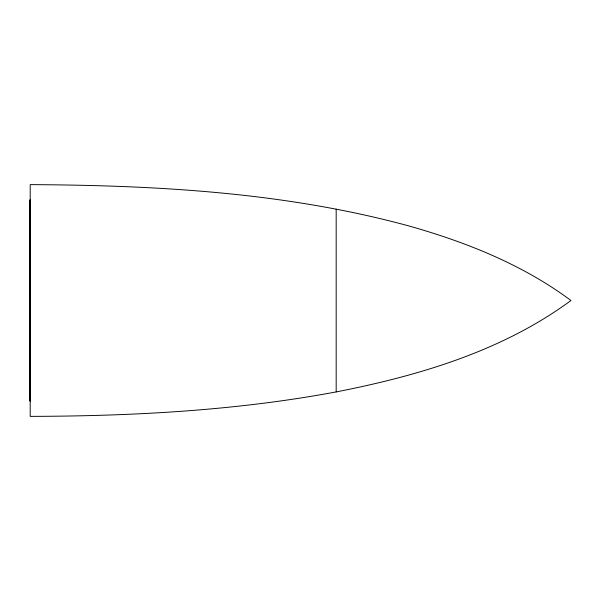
<?xml version="1.0" encoding="UTF-8"?>
<svg xmlns="http://www.w3.org/2000/svg" width="601" height="601" viewBox="0 0 601 601"><rect width="100%" height="100%" fill="white"/><g stroke="black" fill="none" stroke-linecap="round" stroke-linejoin="round"><path stroke-width="0.9" d="M30.05 300.5L30.073 199.832L30.073 401.167L30.103 300.5M336.177 391.92C418.777 375.753 502.383 351.059 570.95 300.5C522.457 264.417 465.414 241.79 407.568 225.585C284.851 192.38 156.778 185.296 30.2 184.627L30.2 416.373C132.581 416.125 235.374 410.731 336.177 391.92L336.177 209.08"/></g></svg>
